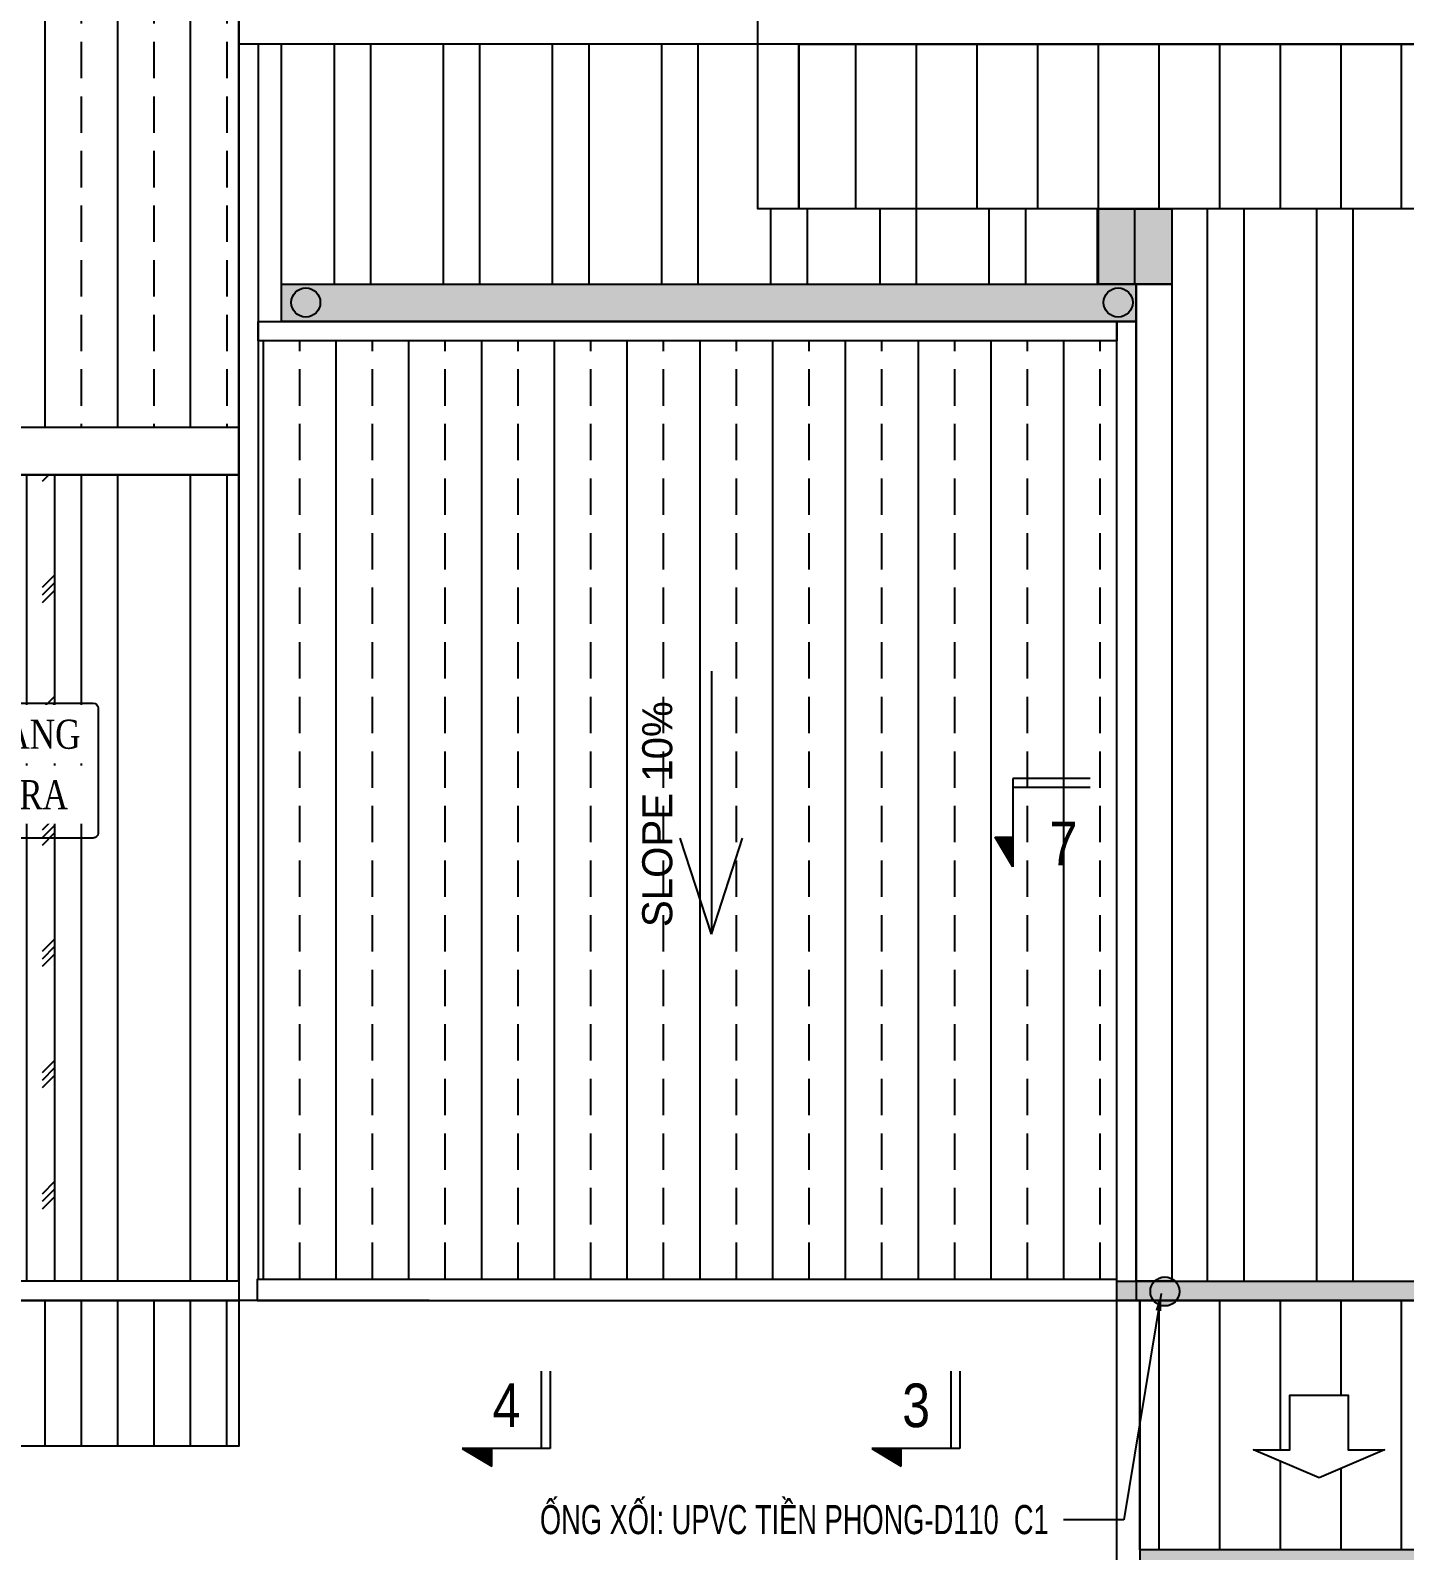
# Model space of a CAD drawing. Header units: inches. Extents: x 315041 to 662841, y -45540 to -35018.
# Drawn here: x 331453.5 to 331595.1, y -35968 to -35811.3 of the extents above; entities that cross this region are included whole.
import ezdxf
from ezdxf.enums import TextEntityAlignment as Align

# ---------------------------------------------------------------- set-up
doc = ezdxf.new("R2010")
doc.units = ezdxf.units.IN
doc.header["$MEASUREMENT"] = 0
for name, color, linetype in [('1', 1, 'Continuous'), ('2', 2, 'Continuous'), ('3', 3, 'Continuous'), ('CAUTAO', 7, 'Continuous'), ('flashing', 6, 'Continuous'), ('ROOFING', 4, 'Continuous'), ('XRF-A-RF PLAN$0$TITLE-TEXT', 130, 'Continuous'), ('XRF-A-RF PLAN$0$TL-Roof', 60, 'Continuous')]:
    doc.layers.add(name, color=color, linetype=linetype)
doc.layers.add('XRF-A-RF PLAN$0$TL-layout', color=140, linetype='Continuous', lineweight=15)
doc.styles.add('hx2', font='VHARIALN.TTF')
doc.styles.add('ST1H', font='vnshxh.shx', dxfattribs={"width": 0.7})
doc.styles.add('ST3', font='times.ttf', dxfattribs={"width": 0.8})
doc.styles.add('XRF-A-RF PLAN$0$VNH', font='VHAVAN.TTF', dxfattribs={"height": 150})
doc.dimstyles.new('3', dxfattribs={"dimtxt": 3.5, "dimasz": 1.8, "dimexe": 1, "dimexo": 0, "dimgap": 1, "dimtad": 1, "dimdec": 0, "dimlfac": 3, "dimzin": 0, "dimdsep": 46, "dimtxsty": 'ST1H', "dimblk": 'OBLIQUE', "dimcen": 1, "dimdle": 1, "dimclrd": 8, "dimclre": 8, "dimclrt": 3, "dimadec": 0, "dimazin": 0, "dimtfac": 1, "dimtdec": 0, "dimtix": 1, "dimtofl": 0, "dimtmove": 1, "dimatfit": 3, "dimfxl": 0.18, "dimtolj": 1, "dimtzin": 0, "dimlwd": -1, "dimlwe": -1, "dimarcsym": 1})
pattern_1 = [(45, (7057.3095, 3085.30204), (-0.2209708691, 0.6629126074), [0, -0.625])]
pattern_2 = [(90, (7057.3095, 3085.302), (-6.25, 1e-15), [])]

# ---------------------------------------------------------------- blocks, each defined once
blk = doc.blocks.new('HT1')
at = {"layer": 'ROOFING'}
h = blk.add_hatch(dxfattribs=at)
h.set_pattern_fill('ANSI33', color=8, scale=30, angle=45, style=0)
h.paths.add_polyline_path([(324417.66, -38851.02), (324352.11, -38851.02), (324352.11, -38858.96), (324348.25, -38860.36), (324355.97, -38863.18), (324352.11, -38864.58), (324352.11, -38876.73), (324352.11, -38890.31), (324348.25, -38891.72), (324355.97, -38894.53), (324352.11, -38895.94), (324352.11, -38907.2), (324352.11, -38917.03), (324348.25, -38918.44), (324355.97, -38921.25), (324352.11, -38922.66), (324352.11, -38934.81), (324352.11, -38937.52), (324417.66, -38937.52)])
h.paths.add_polyline_path([(324378.12, -38905.91), (324378.12, -38885.16), (324373.31, -38885.16), (324373.31, -38905.91)], flags=24)
at = {"layer": 'ROOFING', "transparency": 33554559}
h = blk.add_hatch(dxfattribs=at)
h.set_pattern_fill('ANSI33', color=8, scale=30, angle=45, style=0)
h.paths.add_polyline_path([(324508.16, -38928.63), (324419.36, -38928.63), (324419.36, -39025.36), (324508.16, -39025.36)])
at = {"layer": 'ROOFING'}
h = blk.add_hatch(dxfattribs=at)
h.set_pattern_fill('ANSI32', color=8, scale=30, angle=45, style=0)
h.paths.add_polyline_path([(324398.66, -39025.52), (324417.66, -39025.52), (324417.66, -38942.42), (324398.66, -38942.42)])
h.paths.add_polyline_path([(324388.66, -38942.42), (324352.11, -38942.42), (324352.11, -38948.39), (324348.25, -38949.79), (324355.97, -38952.61), (324352.11, -38954.01), (324352.11, -38966.16), (324352.11, -38979.74), (324348.25, -38981.15), (324355.97, -38983.96), (324352.11, -38985.37), (324352.11, -38996.63), (324352.11, -39006.46), (324348.25, -39007.87), (324355.97, -39010.68), (324352.11, -39012.09), (324352.11, -39024.24), (324352.11, -39025.53), (324388.66, -39025.52)])
h.paths.add_polyline_path([(324370.54, -38994.05), (324370.54, -38973.3), (324365.73, -38973.3), (324365.73, -38994.05)], flags=24)
h = blk.add_hatch(dxfattribs=at)
h.set_pattern_fill('CORK', color=8, scale=25, angle=90, style=0)
h.set_pattern_definition([(90, (0, 0), (-3.125, 2e-16), []), (225, (1.5625, 1.5625), (6.25, -6.25), [4.4194174, -4.4194174]), (225, (1.5625, 2.344), (6.25, -6.25), [4.4194174, -4.4194174]), (225, (1.5625, 3.125), (6.25, -6.25), [4.4194174, -4.4194174])])
h.paths.add_polyline_path([(324388.66, -38942.42), (324398.66, -38942.42), (324398.66, -39025.52), (324388.66, -39025.52)])
h = blk.add_hatch(dxfattribs=at)
h.set_pattern_fill('ANSI31', color=8, scale=30, angle=45, style=0)
h.paths.add_polyline_path([(324417.66, -39042.52), (324417.66, -39027.53), (324415.16, -39027.53), (324415.16, -39027.53), (324352.11, -39027.53), (324352.11, -39040.63), (324355.97, -39042.04), (324354.63, -39042.52)])
at = {"color": 8}
for points in [[(324508.16, -38926.63), (324510.16, -38926.63), (324510.16, -39027.52), (324508.16, -39027.52)], [(324419.56, -39027.52), (324508.16, -39027.52), (324508.16, -39025.36), (324419.56, -39025.36)]]:
    blk.add_lwpolyline(points, close=True, dxfattribs=at)
at = {"layer": 'ROOFING', "color": 8}
for p, q in [((324417.66, -38762.53), (324417.66, -39027.52)), ((324417.66, -39025.52), (324417.66, -38764.52)), ((324417.66, -38937.52), (324417.66, -38851.02)), ((324419.66, -38898.02), (324419.66, -39025.36)), ((324352.11, -38937.52), (324417.66, -38937.52)), ((324352.11, -38937.52), (324417.66, -38937.52)), ((324352.11, -38942.42), (324417.66, -38942.42)), ((324417.66, -38942.42), (324352.11, -38942.42)), ((324417.66, -38942.42), (324352.11, -38942.42)), ((324352.11, -38942.42), (324417.66, -38942.42)), ((324417.66, -38942.42), (324417.66, -39025.52)), ((324417.66, -39025.52), (324417.66, -38942.42)), ((324417.66, -39025.52), (324352.11, -39025.53)), ((324437.29, -39027.52), (324352.11, -39027.53)), ((324418.42, -39027.52), (324352.11, -39027.53))]:
    blk.add_line(p, q, dxfattribs=at)
for points in [[(324419.66, -38926.63), (324508.16, -38926.63), (324508.16, -38928.63), (324419.66, -38928.63)], [(324352.11, -38937.52), (324417.66, -38937.52), (324417.66, -38942.42), (324352.11, -38942.42)], [(324388.66, -38942.42), (324398.66, -38942.42), (324398.66, -39025.52), (324388.66, -39025.52)], [(324352.11, -39027.53), (324417.66, -39027.53), (324417.66, -39042.52), (324352.11, -39042.52)]]:
    blk.add_lwpolyline(points, close=True, dxfattribs=at)
at = {"layer": 'XRF-A-RF PLAN$0$TL-Roof', "lineweight": 0, "ltscale": 1e-09}
blk.add_line((324398.66, -38942.42), (324388.66, -38942.42), dxfattribs=at)
blk = doc.blocks.new('MC')
at = {"layer": '2'}
h = blk.add_hatch(dxfattribs=at)
h.set_pattern_fill('ANSI31', color=256, style=0)
h.paths.add_polyline_path([(-113.47, 4283.2), (-115.93, 4283.2), (-113.47, 4279.14)])
for p, q in [((-102.86, 4291.26), (-113.47, 4291.26)), ((-113.47, 4291.26), (-113.47, 4279.14)), ((-102.86, 4290.02), (-113.47, 4290.02)), ((-113.47, 4279.14), (-115.93, 4283.2)), ((-115.93, 4283.2), (-113.47, 4283.2))]:
    blk.add_line(p, q, dxfattribs=at)
blk = doc.blocks.new('*U325')
at = {"layer": '1', "xscale": -0.6666666666660603, "yscale": 0.6666666666660603, "zscale": 0.6666666666660603, "rotation": 270}
blk.add_blockref('MC', (-2846.55, -91.9), dxfattribs=at)
at = {"style": 'hx2'}
for tag, p in [('A', (10.34, 84.06)), ('B', (10.28, -165.6))]:
    blk.add_attdef(tag, text='', height=4, dxfattribs=at).set_placement(p, align=Align.CENTER)
blk = doc.blocks.new('*U326')
at = {"layer": '2'}
h = blk.add_hatch(dxfattribs=at)
h.set_pattern_fill('ANSI31', color=256, scale=0.666667, angle=-90, style=0)
h.set_pattern_definition([(315, (-2846.55065, -37.13658), (0.058925565, 0.058925565), [])])
h.paths.add_polyline_path([(8.92, 38.51), (8.92, 40.15), (6.21, 38.51)])
for p, q in [((6.21, 38.51), (8.92, 40.15)), ((8.92, 40.15), (8.92, 38.51)), ((14.29, 38.51), (6.21, 38.51)), ((13.46, 31.43), (13.46, 38.51)), ((14.29, 31.43), (14.29, 38.51))]:
    blk.add_line(p, q, dxfattribs=at)
at = {"style": 'hx2'}
for tag, p in [('A', (10.34, 32.61)), ('B', (10.28, -273.28))]:
    blk.add_attdef(tag, text='', height=4, dxfattribs=at).set_placement(p, align=Align.CENTER)
blk = doc.blocks.new('_Oblique')
at = {"color": 0, "linetype": 'ByBlock', "lineweight": -2}
blk.add_line((-0.5, -0.5), (0.5, 0.5), dxfattribs=at)

msp = doc.modelspace()

# ---------------------------------------------------------------- hatches: boundary and pattern name
msp.add_hatch(color=4).paths.add_polyline_path([(331563.4849, -35829.7222), (331571.1341, -35829.7222), (331571.1341, -35837.4675), (331563.4849, -35837.4675)])
at = {"true_color": 0xe7eb14}
h = msp.add_hatch(color=2, dxfattribs=at)
edge = h.paths.add_edge_path()
edge.add_arc((331481.8714, -35839.361), 1.499, 0, 360)
h = msp.add_hatch(color=2, dxfattribs=at)
edge = h.paths.add_edge_path()
edge.add_arc((331565.6015, -35839.361), 1.499, 0, 360)
at = {"true_color": 0xfa051e}
h = msp.add_hatch(color=1, dxfattribs=at)
edge = h.paths.add_edge_path()
edge.add_arc((331570.4124, -35941.2821), 1.499, 0, 360)
at = {"layer": 'flashing', "true_color": 0xfa051e}
h = msp.add_hatch(dxfattribs=at)
h.set_pattern_fill('DOTS', color=1, scale=10, angle=45, style=0)
h.set_pattern_definition(pattern_1)
h.paths.add_polyline_path([(331884.7138, -35971.093), (331884.7138, -35679.5988), (331880.1587, -35679.5988), (331880.1726, -35967.9045)])
h.paths.add_polyline_path([(331567.8434, -35971.093), (331884.7138, -35971.093), (331880.1587, -35967.9044), (331567.8434, -35967.9045)])
h = msp.add_hatch(dxfattribs=at)
h.set_pattern_fill('DOTS', color=1, scale=10, angle=45, style=0)
h.set_pattern_definition(pattern_1)
h.paths.add_polyline_path([(331479.3708, -35837.4675), (331567.4688, -35837.4675), (331567.4688, -35841.3255), (331479.3708, -35841.3255)])
h = msp.add_hatch(dxfattribs=at)
h.set_pattern_fill('DOTS', color=1, scale=10, angle=45, style=0)
h.set_pattern_definition(pattern_1)
h.paths.add_polyline_path([(331565.4702, -35940.2124), (331843.4697, -35940.222), (331843.4697, -35942.22), (331565.4702, -35942.2104)])
at = {"layer": 'ROOFING'}
h = msp.add_hatch(dxfattribs=at)
h.set_pattern_fill('ANSI32', color=256, scale=30, angle=45, style=0)
h.set_pattern_definition([(90, (7057.31, 3085.302), (-11.25, 2e-15), []), (90, (7061.06, 3089.052), (-11.25, 2e-15), [])])
h.paths.add_polyline_path([(331571.1341, -35940.2126), (331595.3984, -35940.2134), (331595.3984, -35829.7222), (331532.6866, -35829.7222), (331528.4694, -35829.7222), (331528.4694, -35812.7222), (331479.3708, -35812.7222), (331479.3708, -35837.4675), (331567.4688, -35837.4675), (331571.1341, -35837.4675)])
h = msp.add_hatch(dxfattribs=at)
h.set_pattern_fill('ANSI31', color=3, scale=50, angle=45, style=0)
h.set_pattern_definition(pattern_2)
h.paths.add_polyline_path([(331781.2524, -35829.7222), (331781.2524, -35812.7222), (331532.6866, -35812.7222), (331532.6866, -35829.7222)])
h = msp.add_hatch(dxfattribs=at)
h.set_pattern_fill('ANSI31', color=3, scale=50, angle=45, style=0)
h.set_pattern_definition(pattern_2)
h.paths.add_polyline_path([(331839.9822, -35942.2221), (331567.8434, -35942.2221), (331567.8434, -35967.9044), (331876.6712, -35967.9044)])
h.paths.add_polyline_path([(331824.9449, -35957.6128), (331818.2139, -35960.487), (331811.4639, -35957.6128), (331815.2139, -35957.6128), (331815.2139, -35951.9813), (331821.2139, -35951.9813), (331821.2139, -35957.6128)], flags=16)
h.paths.add_polyline_path([(331593.038, -35957.6128), (331586.307, -35960.487), (331579.557, -35957.6128), (331583.307, -35957.6128), (331583.307, -35951.9813), (331589.307, -35951.9813), (331589.307, -35957.6128)], flags=16)

# ---------------------------------------------------------------- linework, layer by layer
at = {"color": 4}
msp.add_lwpolyline([(331563.4849, -35829.7222), (331571.1341, -35829.7222), (331571.1341, -35837.4675), (331563.4849, -35837.4675)], close=True, dxfattribs=at)
at = {"color": 8}
msp.add_lwpolyline([(331567.8434, -35942.2221), (331839.9822, -35942.2221), (331876.6712, -35967.9044), (331567.8434, -35967.9044)], close=True, dxfattribs=at)
at = {"color": 2, "true_color": 0xe7eb14}
for centre in [(331481.8714, -35839.361), (331565.6015, -35839.361)]:
    msp.add_circle(centre, 1.499, dxfattribs=at)
at = {"color": 1, "true_color": 0xfa051e}
msp.add_circle((331570.4124, -35941.2821), 1.499, dxfattribs=at)
at = {"layer": 'CAUTAO', "color": 3}
msp.add_lwpolyline([(331586.307, -35960.487), (331579.557, -35957.6128), (331583.307, -35957.6128), (331583.307, -35951.9813), (331589.307, -35951.9813), (331589.307, -35957.6128), (331593.038, -35957.6128), (331586.307, -35960.487)], dxfattribs=at)
at = {"layer": 'flashing'}
for points in [[(331532.6866, -35812.7222), (331532.6866, -35829.7222), (331528.4694, -35829.7222), (331528.4694, -35789.7222), (331532.6866, -35789.7222), (331532.6866, -35806.7222)], [(331528.4694, -35812.7222), (331474.9709, -35812.7222), (331474.9709, -35806.7222), (331528.4694, -35806.7222)], [(331785.4696, -35812.7222), (331528.4694, -35812.7222), (331528.4694, -35806.7222), (331785.4696, -35806.7222)]]:
    msp.add_lwpolyline(points, dxfattribs=at)
for points in [[(331479.3708, -35812.7222), (331476.9709, -35812.7222), (331476.9709, -35841.3255), (331479.3708, -35841.3255)], [(331567.4688, -35837.4675), (331571.1341, -35837.4675), (331571.1341, -35940.2221), (331567.4688, -35940.2221)], [(331567.8434, -35942.2221), (331567.8434, -35976.7101), (331565.4688, -35976.7101), (331565.4688, -35942.2221)]]:
    msp.add_lwpolyline(points, close=True, dxfattribs=at)
at = {"layer": 'flashing', "color": 1, "true_color": 0xfa051e}
for points in [[(331479.3708, -35837.4675), (331567.4688, -35837.4675), (331567.4688, -35841.3255), (331479.3708, -35841.3255)], [(331565.4702, -35940.2124), (331843.4697, -35940.222), (331843.4697, -35942.22), (331565.4702, -35942.2104)], [(331567.8434, -35971.093), (331884.7138, -35971.093), (331880.1587, -35967.9044), (331567.8434, -35967.9045)]]:
    msp.add_lwpolyline(points, close=True, dxfattribs=at)
at = {"layer": 'ROOFING', "color": 8}
for p, q in [((331523.6793, -35877.3637), (331523.6793, -35904.4632)), ((331523.6793, -35904.4632), (331520.4677, -35894.5504)), ((331523.6793, -35904.4632), (331526.891, -35894.5504))]:
    msp.add_line(p, q, dxfattribs=at)
at = {"layer": 'ROOFING', "color": 3}
for points in [[(331528.4694, -35789.7222), (331785.4696, -35789.7222), (331785.4696, -35829.7222), (331528.4694, -35829.7222)], [(331532.6866, -35812.7222), (331781.2524, -35812.7222), (331781.2524, -35829.7222), (331532.6866, -35829.7222)]]:
    msp.add_lwpolyline(points, close=True, dxfattribs=at)
at = {"layer": 'XRF-A-RF PLAN$0$TITLE-TEXT', "lineweight": 0, "ltscale": 1e-09}
msp.add_line((331565.4688, -35940.2221), (331841.4697, -35940.2221), dxfattribs=at)
msp.add_line((331565.4688, -35940.2221), (331841.4697, -35940.2221), dxfattribs=at)
at = {"layer": 'XRF-A-RF PLAN$0$TL-layout', "lineweight": 0}
msp.add_line((331565.4688, -35942.2221), (331843.4698, -35942.2221), dxfattribs=at)
at = {"layer": 'XRF-A-RF PLAN$0$TL-Roof', "lineweight": 0, "ltscale": 1e-09}
for p, q in [((331530.4694, -35812.7222), (331785.4696, -35812.7222)), ((331567.4688, -35942.2221), (331567.4688, -35841.3255)), ((331565.4688, -35940.054), (331565.4688, -35843.3255)), ((331565.4688, -35942.2221), (331567.4688, -35942.2221))]:
    msp.add_line(p, q, dxfattribs=at)
at = {"layer": 'XRF-A-RF PLAN$0$TL-Roof', "lineweight": 0, "ltscale": 1e-09, "transparency": 33554559}
for p, q in [((331565.4688, -35843.3255), (331478.8696, -35843.3255)), ((331565.4688, -35942.2221), (331565.4688, -35843.3255)), ((331565.4688, -35940.2221), (331565.4688, -35940.2221))]:
    msp.add_line(p, q, dxfattribs=at)

# ---------------------------------------------------------------- block references
at = {"color": 8}
msp.add_blockref('HT1', (7057.3095, 3085.302), dxfattribs=at)
ref = msp.add_blockref('*U325', (331491.0001, -35768.9644), dxfattribs=dict(xscale=1.125, yscale=1.125, zscale=1.125))
ref.add_attrib('B', '4', dxfattribs={"height": 4.5, "style": 'hx2'}).set_placement((331502.5664, -35955.2692), align=Align.CENTER)
ref = msp.add_blockref('*U325', (331533.2116, -35768.9644), dxfattribs=dict(xscale=1.125, yscale=1.125, zscale=1.125))
ref.add_attrib('B', '3', dxfattribs={"height": 4.5, "style": 'hx2'}).set_placement((331544.7778, -35955.2692), align=Align.CENTER)
ref = msp.add_blockref('*U326', (331598.0761, -35904.4957), dxfattribs=dict(xscale=1.125, yscale=1.125, zscale=1.125, rotation=90))
ref.add_attrib('A', '7', dxfattribs={"height": 4.5, "style": 'hx2'}).set_placement((331561.3927, -35892.8671), align=Align.TOP_RIGHT)

# ---------------------------------------------------------------- texts
at = {"layer": 'ROOFING', "color": 8, "style": 'XRF-A-RF PLAN$0$VNH'}
msp.add_text('slope 10%%%', height=3.100082, rotation=90, dxfattribs=at).set_placement((331519.6458, -35903.7318))

# ---------------------------------------------------------------- leaders
at = {"color": 9}
msp.add_leader([(331570.0364, -35941.4875), (331566.1676, -35964.8156), (331558.4377, -35964.8156)], dimstyle='3', override={"dimgap": 1, "dimtad": 0}, dxfattribs=at)

# ---------------------------------------------------------------- next in the draw order: texts
at = {"color": 1, "true_color": 0xfa051e, "insert": (331558.4377, -35964.8156), "char_height": 3, "attachment_point": 6, "style": 'ST1H', "bg_fill": 2}
msp.add_mtext('\\A1;èng xèi: Upvc tiÒn phong-d110  c1', dxfattribs=at)
at = {"layer": '3', "insert": (331419.0993, -35884.2329), "char_height": 3, "attachment_point": 4, "style": 'ST3', "bg_fill": 2}
msp.add_mtext('\\A1;KHU VỰC HIỆN TRẠNG', dxfattribs=at)

# ---------------------------------------------------------------- next in the draw order: linework, layer by layer
at = {"color": 1, "true_color": 0xfa051e}
msp.add_lwpolyline([(331416.244, -35880.6547), (331459.9671, -35880.6547, -0.41421356), (331460.4671, -35881.1547), (331460.4671, -35894.0504, -0.41421356), (331459.9671, -35894.5504), (331416.244, -35894.5504, -0.41421356), (331415.744, -35894.0504), (331415.744, -35881.1547, -0.41421356)], format="xyb", close=True, dxfattribs=at)

# ---------------------------------------------------------------- next in the draw order: texts
at = {"layer": '3', "insert": (331431.0971, -35890.1053), "char_height": 3, "attachment_point": 4, "style": 'ST3', "bg_fill": 2}
msp.add_mtext('\\A1;EXSTING AERA', dxfattribs=at)

doc.saveas('drawing.dxf')
